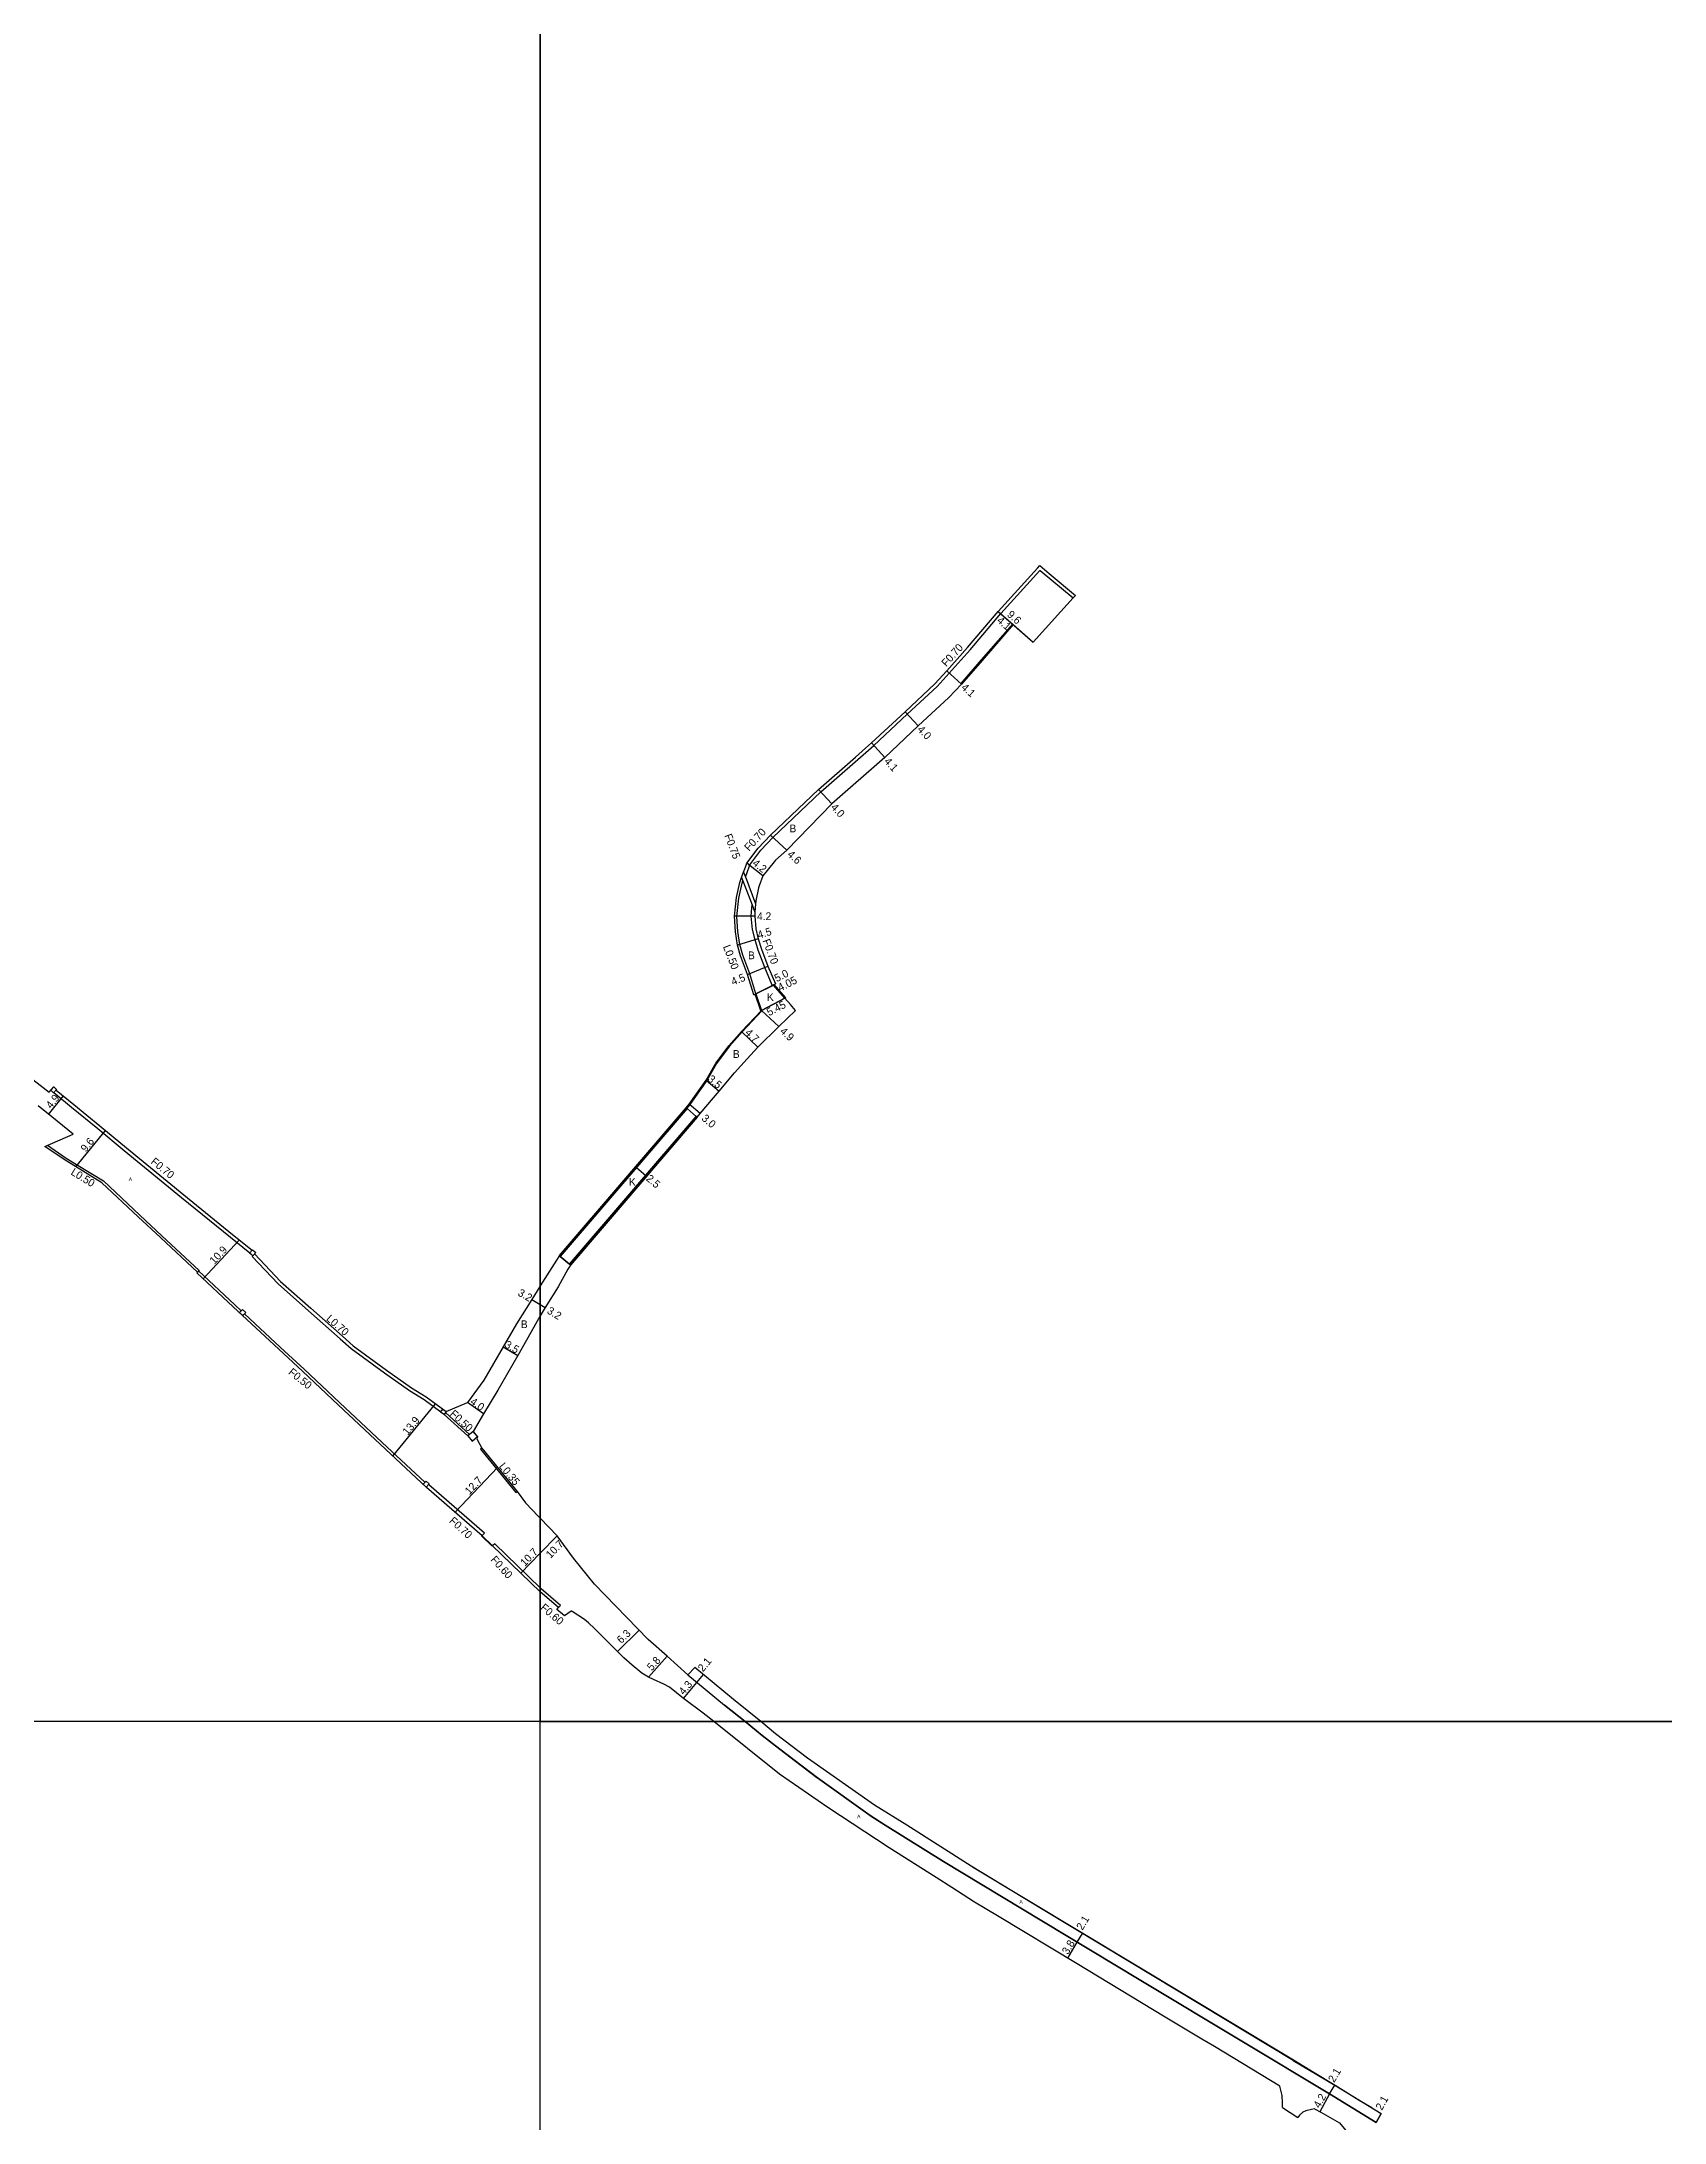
# Model space of a CAD drawing. Header units: metres. Extents: x -16000 to -12000, y -105000 to -102000.
# Drawn here: x -15302.8 to -14968.2, y -103882.6 to -103453.8 of the extents above; entities that cross this region are included whole.
import ezdxf

# ---------------------------------------------------------------- set-up
doc = ezdxf.new("R2010")
doc.units = ezdxf.units.M
doc.header["$LTSCALE"] = 2.5
for name, color, linetype in [('側溝・桝', 7, 'Continuous'), ('図郭', 7, 'Continuous'), ('幅員', 7, 'Continuous'), ('歩道・分離帯・安全施設', 7, 'Continuous'), ('舗装', 7, 'Continuous'), ('道路', 7, 'Continuous')]:
    doc.layers.add(name, color=color, linetype=linetype)
doc.styles.get("Standard").update_dxf_attribs({"font": ''})
doc.styles.add('YOKO_DECO', font='')
doc.styles.get('Standard').set_extended_font_data('@MS PGothic')
doc.styles.get('YOKO_DECO').set_extended_font_data('MS PGothic')

msp = doc.modelspace()

# ---------------------------------------------------------------- linework, layer by layer
at = {"layer": '側溝・桝'}
for points in [[(-15157.71, -103625.94), (-15157.43, -103625.2), (-15156.77, -103623.42), (-15154.51, -103620.42), (-15152.04, -103617.78), (-15142.12, -103608.42), (-15131.2, -103598.82), (-15124.32, -103592.42), (-15118.13, -103586.66), (-15115.66, -103583.91), (-15111.37, -103579.14), (-15105.02, -103571.66), (-15096.97, -103562.77), (-15096.94, -103562.75)], [(-15096.94, -103562.75), (-15090.09, -103568.43)], [(-15155.52, -103650.02), (-15156.77, -103645.87), (-15158.25, -103642.05), (-15158.86, -103639.87), (-15159.27, -103637.19), (-15159.48, -103634.06), (-15159.02, -103630.28), (-15158.39, -103627.22), (-15158.21, -103626.72)], [(-15158.48, -103626.02), (-15158.21, -103626.72), (-15156.31, -103631.67), (-15155.72, -103633.2)], [(-15158.09, -103624.96), (-15157.71, -103625.94), (-15155.59, -103631.45)], [(-15152.16, -103648.24), (-15153.72, -103644.62), (-15155.06, -103641.04), (-15155.71, -103638.87), (-15156.25, -103636.74), (-15156.48, -103634.04), (-15156.42, -103633.15), (-15156.31, -103631.67)], [(-15152.16, -103648.24), (-15151.52, -103647.96)], [(-15155.55, -103650.03), (-15155.52, -103650.02)], [(-15300.29, -103670.37), (-15296.64, -103673.34), (-15291.24, -103677.79), (-15285.76, -103682.31), (-15273.96, -103691.96), (-15263.89, -103700.19), (-15259.86, -103703.41)], [(-15301.6, -103681.23), (-15297.72, -103683.88), (-15295.58, -103685.18), (-15290.08, -103688.57), (-15282.55, -103695.63), (-15277.99, -103699.89), (-15270.35, -103707.03), (-15270.44, -103707.12)], [(-15259.38, -103704.17), (-15259.25, -103704.01)], [(-15259.38, -103704.17), (-15254.03, -103709.81), (-15247.8, -103715.35), (-15241.25, -103721.08), (-15238.99, -103723.08), (-15232.13, -103728.11), (-15226.94, -103731.77), (-15223.94, -103733.64), (-15220.52, -103736.15)], [(-15261.64, -103715.33), (-15262.95, -103714.12), (-15270.44, -103707.12), (-15270.68, -103707.37)], [(-15223.81, -103750.68), (-15231.57, -103743.46), (-15241.33, -103734.32), (-15248.67, -103727.39), (-15253.54, -103722.87), (-15260.97, -103715.95)], [(-15219.53, -103736.28), (-15214.56, -103740.82)], [(-15212.02, -103743.63), (-15212.3, -103743.82), (-15205.02, -103752.77), (-15204.76, -103752.56)], [(-15211.96, -103761.67), (-15211.51, -103761.14), (-15222.98, -103751.21), (-15223.04, -103751.15)], [(-15200, -103772.45), (-15209.39, -103763.34), (-15209.82, -103763.75)], [(-15199.8, -103772.65), (-15200, -103772.45)], [(-15196.23, -103776.5), (-15195.82, -103776.05), (-15199.8, -103772.65)]]:
    msp.add_lwpolyline(points, dxfattribs=at)
for points in [[(-15300.92, -103669.89), (-15300.3, -103669.2), (-15299.71, -103669.72), (-15300.33, -103670.42)], [(-15259.92, -103703.48), (-15259.34, -103702.75), (-15258.67, -103703.29), (-15259.25, -103704.01)], [(-15261.99, -103715.71), (-15261.39, -103715.07), (-15260.72, -103715.69), (-15261.33, -103716.33)], [(-15220.55, -103736.2), (-15220.1, -103735.58), (-15219.39, -103736.09), (-15219.84, -103736.71)], [(-15214.06, -103742.19), (-15212.94, -103741.26), (-15213.81, -103740.2), (-15214.94, -103741.13)], [(-15223.55, -103750.41), (-15222.91, -103751.01), (-15223.52, -103751.66), (-15224.16, -103751.06)]]:
    msp.add_lwpolyline(points, close=True, dxfattribs=at)
at = {"layer": '側溝・桝', "flags": 128}
msp.add_lwpolyline([(-15219.81, -103736.67), (-15214.94, -103741.13)], dxfattribs=at)
at = {"layer": '図郭'}
for points in [[(-16000, -103200), (-15200, -103200), (-15200, -103800), (-16000, -103800)], [(-15200, -103200), (-14400, -103200), (-14400, -103800), (-15200, -103800)], [(-15200, -103800), (-14400, -103800), (-14400, -104400), (-15200, -104400)]]:
    msp.add_lwpolyline(points, close=True, dxfattribs=at)
at = {"layer": '幅員'}
for points in [[(-15105.55, -103571.2), (-15102.47, -103573.91)], [(-15105.55, -103571.2), (-15098.35, -103577.55)], [(-15116.18, -103583.45), (-15113.13, -103586.19)], [(-15124.79, -103591.9), (-15122.05, -103594.82)], [(-15131.67, -103598.3), (-15128.92, -103601.34)], [(-15139.89, -103610.85), (-15142.6, -103607.9)], [(-15152.54, -103617.29), (-15149.16, -103620.4)], [(-15154.13, -103625.73), (-15157.39, -103623.08)], [(-15155.78, -103634.03), (-15159.98, -103634.04)], [(-15155.04, -103638.68), (-15159.35, -103639.97)], [(-15157.24, -103646.03), (-15153.07, -103644.35)], [(-15155.98, -103650.22), (-15151.52, -103647.96)], [(-15155.55, -103650.03), (-15151.93, -103648.21)], [(-15154.4, -103653.44), (-15149.56, -103650.93)], [(-15154.4, -103653.44), (-15150.79, -103656.76)], [(-15155.11, -103661), (-15158.51, -103657.75)], [(-15165.8, -103667.8), (-15163.12, -103670.05)], [(-15301.36, -103674.85), (-15298.3, -103671.07)], [(-15167.02, -103674.7), (-15169.3, -103672.75)], [(-15295.74, -103685.64), (-15289.63, -103678.2)], [(-15180.14, -103685.79), (-15178.25, -103687.42)], [(-15269.49, -103708.72), (-15262.05, -103700.75)], [(-15201.74, -103712.98), (-15200, -103714.05)], [(-15200, -103714.05), (-15199.01, -103714.65)], [(-15207.66, -103722.77), (-15204.62, -103724.52)], [(-15211.73, -103736.55), (-15215, -103734.24)], [(-15230.39, -103745.27), (-15221.57, -103734.5)], [(-15217.54, -103756.84), (-15208.79, -103747.61)], [(-15196.5, -103761.71), (-15200, -103765.31)], [(-15200, -103765.31), (-15203.98, -103769.42)], [(-15184.09, -103785.52), (-15179.58, -103781.13)], [(-15177.67, -103790.86), (-15173.82, -103786.52)], [(-15170.45, -103795.21), (-15167.7, -103791.9)], [(-15167.7, -103791.9), (-15166.37, -103790.28)], [(-15091.24, -103848.71), (-15089.27, -103845.45)], [(-15089.27, -103845.45), (-15088.2, -103843.67)], [(-15037.25, -103876.72), (-15036.16, -103874.92)], [(-15037.25, -103876.72), (-15039.28, -103880.39)], [(-15027.64, -103882.58), (-15026.63, -103880.73)]]:
    msp.add_lwpolyline(points, dxfattribs=at)
at = {"layer": '歩道・分離帯・安全施設'}
for points in [[(-15113.24, -103586.09), (-15109, -103581.22), (-15102.59, -103573.82)], [(-15154.29, -103653.54), (-15158.4, -103657.86), (-15161.01, -103660.83), (-15163.68, -103664.37), (-15165.67, -103667.88), (-15169.18, -103672.84), (-15169.8, -103673.57)], [(-15209.94, -103763.77), (-15209.97, -103763.74), (-15212.01, -103761.75), (-15212.02, -103761.74)], [(-15169.55, -103790.37), (-15161.99, -103796.62)], [(-15169.55, -103790.37), (-15161.99, -103796.62)], [(-15169.55, -103790.37), (-15161.99, -103796.62)], [(-15161.99, -103796.62), (-15157.77, -103800)], [(-15157.77, -103800), (-15161.99, -103796.62)], [(-15161.99, -103796.62), (-15157.77, -103800)], [(-15157.77, -103800), (-15154.22, -103802.85), (-15150.62, -103805.7), (-15142.98, -103811.48)], [(-15131.93, -103819.41), (-15128.85, -103821.33)], [(-15037.25, -103876.72), (-15055, -103866.06), (-15076.2, -103853.33), (-15096.57, -103841.05), (-15116.63, -103828.94)], [(-15110.85, -103829.92), (-15044.66, -103869.71)], [(-15044.66, -103869.71), (-15040.4, -103872.29), (-15036.1, -103874.9), (-15031.14, -103877.98), (-15028.54, -103879.54)], [(-15037.25, -103876.72), (-15027.64, -103882.58)], [(-15037.25, -103876.72), (-15027.64, -103882.58)], [(-15027.64, -103882.58), (-15037.25, -103876.72)]]:
    msp.add_lwpolyline(points, dxfattribs=at)
for points in [[(-15037.25, -103876.72, 0), (-15055, -103866.06, 0), (-15076.2, -103853.33, 0), (-15096.57, -103841.05, 0), (-15116.88, -103828.79, 0), (-15128.85, -103821.33, 0), (-15132, -103819.37, 0), (-15142.85, -103811.58, 0), (-15150.62, -103805.7, 0), (-15154.22, -103802.85, 0), (-15157.77, -103800, 0)], [(-15157.77, -103800, 0), (-15154.22, -103802.85, 0), (-15150.62, -103805.7, 0), (-15142.85, -103811.58, 0), (-15132, -103819.37, 0), (-15128.85, -103821.33, 0), (-15116.88, -103828.79, 0), (-15096.57, -103841.05, 0), (-15076.2, -103853.33, 0), (-15055, -103866.06, 0), (-15037.25, -103876.72, 0)]]:
    msp.add_polyline3d(points, dxfattribs=at)
at = {"layer": '舗装'}
for points in [[(-15151.93, -103648.21), (-15155.55, -103650.03)], [(-15154.4, -103653.44), (-15149.56, -103650.93)], [(-15169.72, -103673.64), (-15167.83, -103675.27)], [(-15195.86, -103704.12), (-15193.96, -103705.75)]]:
    msp.add_lwpolyline(points, dxfattribs=at)
at = {"layer": '道路'}
for points in [[(-15097.01, -103561.78), (-15095.09, -103563.38), (-15089.62, -103567.91), (-15090.09, -103568.43), (-15098.35, -103577.55), (-15102.47, -103573.91), (-15108.89, -103581.32), (-15113.13, -103586.19), (-15115.77, -103588.98), (-15122.05, -103594.82), (-15128.92, -103601.34), (-15139.89, -103610.85), (-15149.16, -103620.4), (-15151.51, -103622.49), (-15153.2, -103624.59), (-15154.13, -103625.73), (-15154.88, -103627.78)], [(-15135, -103601.23), (-15132.92, -103599.4), (-15131.67, -103598.3), (-15124.79, -103591.9), (-15118.63, -103586.17), (-15116.18, -103583.45), (-15111.9, -103578.68), (-15105.55, -103571.2), (-15097.48, -103562.3), (-15097.01, -103561.78)], [(-15155.98, -103650.22), (-15157.24, -103646.03), (-15158.72, -103642.21), (-15159.35, -103639.97), (-15159.77, -103637.25), (-15159.98, -103634.04), (-15159.51, -103630.2), (-15158.88, -103627.08), (-15158.48, -103626.02), (-15158.21, -103625.28), (-15158.09, -103624.96), (-15157.7, -103623.92), (-15157.39, -103623.08), (-15155.04, -103619.97), (-15152.54, -103617.29), (-15142.6, -103607.9), (-15135, -103601.23)], [(-15154.88, -103627.78), (-15155.02, -103628.15), (-15155.55, -103630.86), (-15155.59, -103631.45), (-15155.72, -103633.2), (-15155.78, -103634.03), (-15155.55, -103636.62), (-15155.04, -103638.68), (-15154.4, -103640.81), (-15153.07, -103644.35), (-15151.52, -103647.96)], [(-15149.56, -103650.93), (-15151.93, -103648.21), (-15151.81, -103648.11), (-15151.52, -103647.96)], [(-15155.98, -103650.22), (-15155.69, -103650.07), (-15155.55, -103650.03), (-15154.4, -103653.44)], [(-15147.39, -103653.42), (-15148.41, -103652.25), (-15149.56, -103650.93)], [(-15169.91, -103673.48), (-15169.3, -103672.75), (-15165.8, -103667.8), (-15163.81, -103664.28), (-15161.13, -103660.74), (-15158.51, -103657.75), (-15154.4, -103653.44)], [(-15167.64, -103675.43), (-15167.02, -103674.7), (-15163.12, -103670.05), (-15159.97, -103666.33), (-15157.34, -103663.44), (-15155.11, -103661), (-15150.79, -103656.76), (-15147.39, -103653.42)], [(-15306.5, -103666.24), (-15301.26, -103670.27), (-15300.3, -103669.2), (-15299.71, -103669.72), (-15299.81, -103669.84), (-15296.19, -103672.79), (-15290.79, -103677.25), (-15285.31, -103681.76), (-15273.51, -103691.41), (-15263.45, -103699.64), (-15259.42, -103702.85), (-15259.34, -103702.75), (-15258.67, -103703.29), (-15258.93, -103703.61), (-15253.54, -103709.3), (-15247.33, -103714.82), (-15240.78, -103720.55), (-15238.55, -103722.53), (-15231.71, -103727.54), (-15226.55, -103731.18), (-15223.54, -103733.05), (-15219.39, -103736.09), (-15215, -103734.24)], [(-15200, -103773.28), (-15209.91, -103763.67), (-15211.95, -103761.69), (-15223.45, -103751.73), (-15231.93, -103743.84), (-15241.68, -103734.7), (-15249.03, -103727.77), (-15253.89, -103723.25), (-15263.3, -103714.5), (-15270.8, -103707.5), (-15270.68, -103707.37), (-15278.32, -103700.23), (-15282.88, -103695.98), (-15290.37, -103688.95), (-15295.83, -103685.58), (-15297.98, -103684.28), (-15302.12, -103681.46), (-15296.3, -103678.93), (-15300.69, -103675.39), (-15303.51, -103673.1)], [(-15196.05, -103703.96), (-15195.86, -103704.12), (-15169.72, -103673.64), (-15169.91, -103673.48)], [(-15167.64, -103675.43), (-15167.83, -103675.27), (-15193.96, -103705.75), (-15193.77, -103705.91)], [(-15196.05, -103703.96), (-15196.64, -103704.89), (-15200, -103710.22)], [(-15193.77, -103705.91), (-15194.33, -103706.79), (-15196.31, -103710.4), (-15199.01, -103714.65), (-15200, -103716.4)], [(-15200, -103710.22), (-15200.09, -103710.35), (-15201.74, -103712.98), (-15204.92, -103718.01), (-15207.66, -103722.77), (-15211.61, -103729.65), (-15215, -103734.24)], [(-15200, -103716.4), (-15201.92, -103719.82), (-15204.62, -103724.52), (-15208.73, -103731.66), (-15211.73, -103736.55)], [(-15211.73, -103736.55), (-15213.81, -103740.2), (-15212.91, -103741.29), (-15213.07, -103741.71), (-15212.02, -103743.63), (-15204.74, -103752.59), (-15203.07, -103754.91), (-15200.34, -103757.72), (-15200, -103758.08)], [(-15193.12, -103766.3), (-15196.5, -103761.71), (-15200, -103758.08)], [(-15177.72, -103783.05), (-15188.78, -103771.68), (-15193.12, -103766.3)], [(-15196.23, -103776.5), (-15200, -103773.28)], [(-15196.56, -103776.87), (-15196.23, -103776.5)], [(-15195.02, -103778.2), (-15196.56, -103776.87)], [(-15173.32, -103792.89), (-15174.51, -103792.3), (-15176.66, -103791.31), (-15177.67, -103790.86), (-15179.03, -103790.02), (-15181.06, -103788.38), (-15182.73, -103786.87), (-15188.84, -103780.82), (-15190.03, -103779.63), (-15190.86, -103778.96), (-15193.43, -103777.27), (-15193.48, -103777.24), (-15193.54, -103777.22), (-15193.6, -103777.22), (-15193.65, -103777.23), (-15195.02, -103778.2)], [(-15168.13, -103788.82), (-15169.55, -103790.37), (-15173.82, -103786.52), (-15177.72, -103783.05)], [(-15154.54, -103800), (-15160.16, -103795.42), (-15168.13, -103788.82)], [(-15166.42, -103798.26), (-15170.45, -103795.21), (-15173.32, -103792.89)], [(-15164.24, -103800), (-15166.42, -103798.26)], [(-15046.99, -103879.52), (-15046.94, -103878.55), (-15047.02, -103877.05), (-15047.49, -103875.14), (-15060.98, -103866.91), (-15063.59, -103865.4), (-15071.49, -103860.71), (-15089.27, -103849.9), (-15105.71, -103840), (-15110.43, -103837.19), (-15115.14, -103834.18), (-15118.39, -103832.09), (-15128.09, -103826.01), (-15140.71, -103817.68), (-15150.66, -103810.81), (-15164.24, -103800)], [(-15044.73, -103869.8), (-15078.5, -103849.5), (-15096.32, -103838.78), (-15111.18, -103829.75), (-15124.39, -103821.35), (-15131.09, -103817.2), (-15144.87, -103807.53), (-15151.5, -103802.48), (-15154.54, -103800)], [(-15044.73, -103869.8), (-15036.16, -103874.92), (-15026.63, -103880.73), (-15027.64, -103882.58)], [(-15046.99, -103879.52), (-15043.82, -103881.57)], [(-15040.38, -103879.78), (-15041.01, -103879.91), (-15042.12, -103880.19), (-15042.77, -103880.5), (-15043.43, -103881.09), (-15043.82, -103881.57)], [(-15040.38, -103879.78), (-15039.08, -103880.5), (-15035.23, -103882.67), (-15031.69, -103886.91), (-15030.8, -103887.55), (-15025.12, -103891.14), (-15017.51, -103895.72), (-14974.73, -103920.81)]]:
    msp.add_lwpolyline(points, dxfattribs=at)
for points in [[(-15155.55, -103650.03), (-15151.93, -103648.21), (-15149.56, -103650.93), (-15154.4, -103653.44)], [(-15151.93, -103648.21), (-15151.81, -103648.11), (-15149.45, -103650.83), (-15149.56, -103650.93)], [(-15155.69, -103650.07), (-15155.55, -103650.03), (-15154.4, -103653.44), (-15154.54, -103653.49)], [(-15169.91, -103673.48), (-15169.72, -103673.64), (-15195.86, -103704.12), (-15196.05, -103703.96)], [(-15195.86, -103704.12), (-15169.72, -103673.64), (-15167.83, -103675.27), (-15193.96, -103705.75)], [(-15167.64, -103675.43), (-15193.77, -103705.91), (-15193.96, -103705.75), (-15167.83, -103675.27)]]:
    msp.add_lwpolyline(points, close=True, dxfattribs=at)

# ---------------------------------------------------------------- texts
at = {"layer": '側溝・桝'}
for s, rotation, p in [('F0.70', 48.0407, (-15116.26, -103582.74)), ('F0.75', 291.0396, (-15162.08, -103617.4)), ('F0.70', 47.5562, (-15156.93, -103620.75)), ('L0.50', 291.1301, (-15162.35, -103640.29)), ('F0.70', 290.5762, (-15154.2, -103639.06)), ('L0.50', 328.3568, (-15296.93, -103687.16)), ('F0.70', 321, (-15280.43, -103684.86)), ('L0.70', 318.8331, (-15244.26, -103717.17)), ('F0.50', 321, (-15252.06, -103728.24)), ('F0.50', 317.6114, (-15218.75, -103736.76)), ('L0.35', 309.1255, (-15208.61, -103747.43)), ('F0.70', 317.6106, (-15218.88, -103758.81)), ('F0.60', 312.3785, (-15210.34, -103766.73)), ('F0.60', 319.6305, (-15200.1, -103776.74))]:
    msp.add_text(s, height=1.6, rotation=rotation, dxfattribs=at).set_placement(p)
at = {"layer": '幅員'}
for s, rotation, p in [('9.6', 318.597, (-15103.88, -103572.07)), ('4.1', 318.597, (-15105.98, -103573.3)), ('4.1', 318.0209, (-15113.33, -103587.08)), ('4.0', 313.2613, (-15122.36, -103595.66)), ('4.1', 312.1127, (-15129.21, -103602.21)), ('4.0', 312.5789, (-15140.21, -103611.68)), ('4.2', 321.0064, (-15156.39, -103623.36)), ('4.6', 317.3058, (-15149.19, -103621.47)), ('4.2', 0.1285, (-15155.28, -103634.83)), ('4.5', 16.6734, (-15154.95, -103638.68)), ('4.5', 21.9232, (-15160.26, -103648.33)), ('5.0', 26.8453, (-15151.22, -103647.64)), ('4.05', 26.6286, (-15150.52, -103649.56)), ('5.45', 27.4513, (-15152.8, -103654.64)), ('4.7', 316.3874, (-15157.9, -103658.2)), ('4.9', 317.3746, (-15150.71, -103657.92)), ('3.5', 319.9208, (-15165.62, -103667.82)), ('4.9', 50.932, (-15300.84, -103673.81)), ('3.0', 319.3906, (-15166.86, -103675.9)), ('9.6', 50.5967, (-15293.69, -103682.75)), ('2.5', 319.3908, (-15178.32, -103688.31)), ('10.9', 46.9949, (-15267.18, -103705.88)), ('3.2', 330.104, (-15204.77, -103712.08)), ('3.2', 328.655, (-15198.74, -103715.75)), ('3.5', 330.104, (-15207.48, -103722.76)), ('4.0', 324.7101, (-15214.61, -103734.39)), ('13.9', 50.7073, (-15227.31, -103741.11)), ('12.7', 46.505, (-15214.58, -103753.35)), ('10.7', 45.868, (-15203.17, -103768.11)), ('10.7', 45.868, (-15197.88, -103766.46)), ('6.3', 44, (-15183.29, -103784.01)), ('5.8', 48, (-15177, -103789.64)), ('2.1', 50, (-15166.44, -103789.84)), ('4.3', 50, (-15170.39, -103794.62)), ('2.1', 59, (-15088.21, -103843.09)), ('3.8', 59, (-15091.19, -103848.11)), ('2.1', 59, (-15036.31, -103874.49)), ('4.2', 61, (-15039.3, -103879.77)), ('2.1', 61, (-15026.47, -103880.22))]:
    msp.add_text(s, height=1.6, rotation=rotation, dxfattribs=at).set_placement(p)
at = {"layer": '舗装'}
for s, p in [('B', (-15148.61, -103616.74)), ('B', (-15157.16, -103642.89)), ('K', (-15153.25, -103651.49)), ('B', (-15160.28, -103663.22)), ('K', (-15181.7, -103689.56)), ('B', (-15203.99, -103718.91))]:
    msp.add_text(s, height=1.6, dxfattribs=at).set_placement(p)
at = {"layer": '舗装', "style": 'YOKO_DECO'}
for p in [(-15284.85, -103688.61, 125.93), (-15134.68, -103819.89, 122.31), (-15101.2, -103837.48, 121.68)]:
    msp.add_text('A', height=0.75, dxfattribs=at).set_placement(p)

doc.saveas('drawing.dxf')
